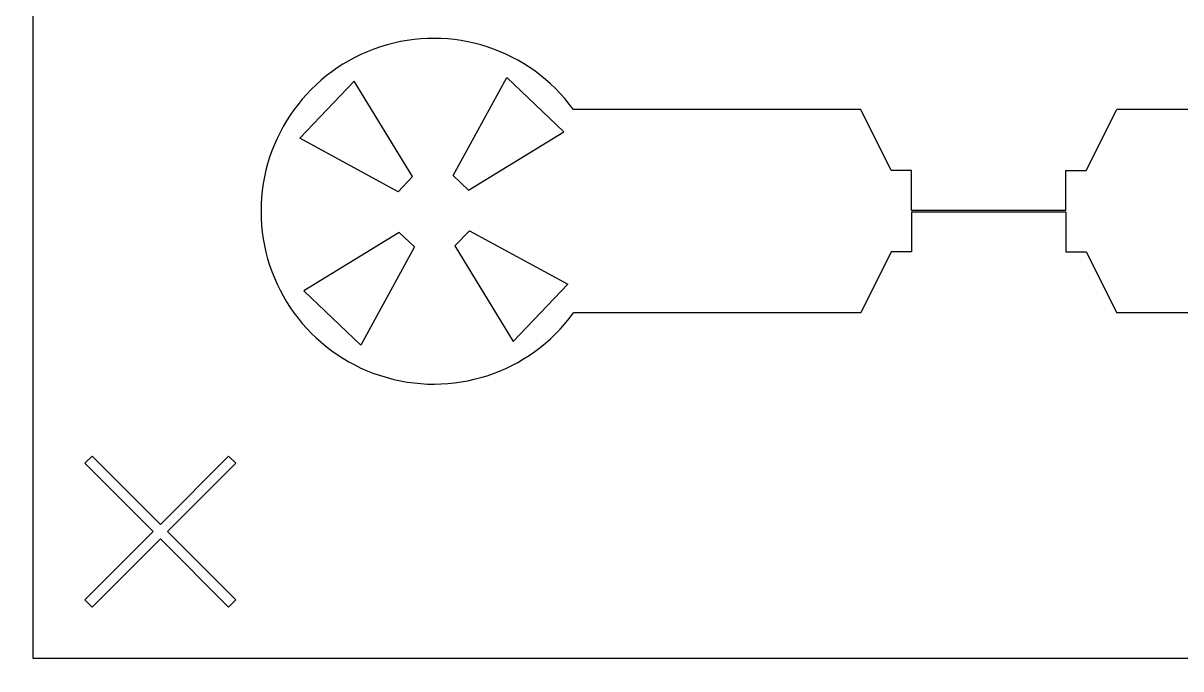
# Model space of a CAD drawing. Header units: inches. Extents: x -271009 to 5700, y -37000 to 38138.
# Drawn here: x -108252 to -102472, y 0 to 3223 of the extents above; entities that cross this region are included whole.
import ezdxf

# ---------------------------------------------------------------- set-up
doc = ezdxf.new("R2010")
doc.units = ezdxf.units.IN
doc.header["$MEASUREMENT"] = 0

msp = doc.modelspace()

# ---------------------------------------------------------------- linework, layer by layer
for p, q in [((-106105.1, 2462), (-105838, 2952.2)), ((-105552.6, 2680.6), (-105838, 2952.2)), ((-106870.7, 2648), (-106599, 2933.4)), ((-106308, 2457), (-106599, 2933.4)), ((-104070.7, 2791.2), (-105504.5, 2791.2)), ((-103918.5, 2486.8), (-104070.7, 2791.2)), ((-102944.1, 2486.8), (-102791.8, 2791.2)), ((-99835.5, 2791.2), (-102791.8, 2791.2)), ((-106029, 2389.6), (-105552.6, 2680.6)), ((-106380.5, 2380.9), (-106870.7, 2648)), ((-103817, 2486.8), (-103918.5, 2486.8)), ((-103817, 2288.4), (-103817, 2486.8)), ((-103045.6, 2288.4), (-103045.6, 2486.8)), ((-103045.6, 2486.8), (-102944.1, 2486.8)), ((-106380.5, 2380.9), (-106308, 2457)), ((-106029, 2389.6), (-106105.1, 2462)), ((-103045.6, 2288.4), (-103817, 2288.4)), ((-103045.6, 2279.1), (-103817, 2279.1)), ((-103817, 2279.1), (-103817, 2080.8)), ((-103045.6, 2279.1), (-103045.6, 2080.8)), ((-106375.4, 2177.9), (-106851.8, 1886.9)), ((-106375.4, 2177.9), (-106299.3, 2105.5)), ((-106023.9, 2186.6), (-106096.4, 2110.5)), ((-106023.9, 2186.6), (-105533.7, 1919.5)), ((-106299.3, 2105.5), (-106566.4, 1615.3)), ((-106096.4, 2110.5), (-105805.4, 1634.1)), ((-103918.5, 2080.8), (-104070.7, 1776.3)), ((-103817, 2080.8), (-103918.5, 2080.8)), ((-103045.6, 2080.8), (-102944.1, 2080.8)), ((-102944.1, 2080.8), (-102791.8, 1776.3)), ((-105533.7, 1919.5), (-105805.4, 1634.1)), ((-106851.8, 1886.9), (-106566.4, 1615.3)), ((-104070.7, 1776.3), (-105504.5, 1776.3)), ((-99835.5, 1776.3), (-102791.8, 1776.3)), ((-107908.3, 1061.9), (-107944.2, 1026)), ((-107567.4, 721), (-107908.3, 1061.9)), ((-107226.5, 1061.9), (-107567.4, 721)), ((-107226.5, 1061.9), (-107190.6, 1026)), ((-107944.2, 1026), (-107603.3, 685.1)), ((-107531.5, 685.1), (-107190.6, 1026)), ((-107603.3, 685.1), (-107944.2, 344.2)), ((-107908.3, 308.3), (-107567.4, 649.2)), ((-107567.4, 649.2), (-107226.5, 308.3)), ((-107190.6, 344.2), (-107531.5, 685.1)), ((-107944.2, 344.2), (-107908.3, 308.3)), ((-107226.5, 308.3), (-107190.6, 344.2))]:
    msp.add_line(p, q)
msp.add_lwpolyline([(-137000, 35000, 6), (-113000, 35000)], format="xyb", close=True)
msp.add_lwpolyline([(-108201.8, 8576.8), (-97138.2, 8576.8), (-97138.2, 50.8), (-108201.8, 50.8)], close=True)
msp.add_arc((-106202.2, 2283.8), 862.7, 36.03188, 323.96812)

doc.saveas('drawing.dxf')
